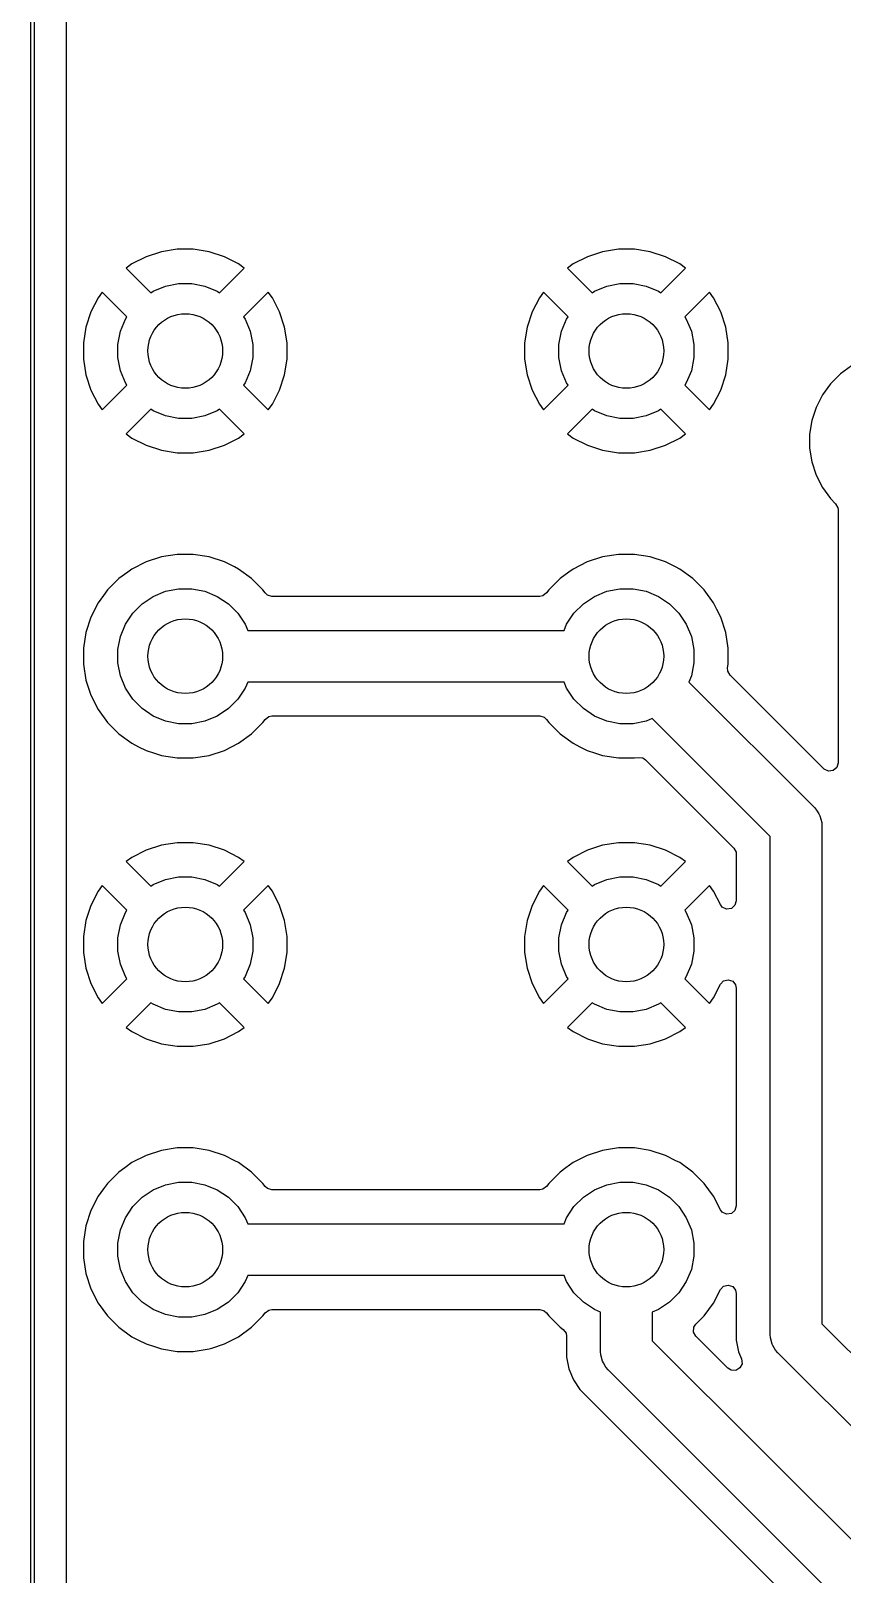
# Model space of a CAD drawing. Extents: x 101.7 to 181.8, y -136.4 to -71.3.
# Drawn here: x 101.72 to 113.68, y -110.53 to -87.78 of the extents above; entities that cross this region are included whole.
import ezdxf

# ---------------------------------------------------------------- set-up
doc = ezdxf.new("R2010")
doc.units = 0
doc.layers.add('BLACK', color=7, linetype='CONTINUOUS')

msp = doc.modelspace()

# ---------------------------------------------------------------- linework, layer by layer
at = {"layer": 'BLACK', "linetype": 'CONTINUOUS'}
for p, q in [((101.725, -136.375), (101.725, -71.375)), ((101.775, -71.4), (101.775, -136.35)), ((102.2505, -92.381947), (102.2505, -85.302155)), ((103.881948, -91), (103.648752, -91.036934)), ((104.118052, -91), (103.881948, -91)), ((104.351248, -91.036934), (104.118052, -91)), ((110.381948, -91), (110.148752, -91.036934)), ((110.618052, -91), (110.381948, -91)), ((110.851248, -91.036934), (110.618052, -91)), ((103.21383, -91.217084), (103.130894, -91.27734)), ((103.424197, -91.109897), (103.21383, -91.217084)), ((103.648752, -91.036934), (103.424197, -91.109897)), ((104.575802, -91.109897), (104.351247, -91.036934)), ((104.351247, -91.036934), (104.351248, -91.036934)), ((104.786174, -91.217087), (104.575802, -91.109897)), ((104.869104, -91.277339), (104.786174, -91.217087)), ((109.71383, -91.217084), (109.630894, -91.27734)), ((109.924197, -91.109897), (109.71383, -91.217084)), ((110.148752, -91.036934), (109.924197, -91.109897)), ((111.075802, -91.109897), (110.851247, -91.036934)), ((110.851247, -91.036934), (110.851248, -91.036934)), ((111.286174, -91.217087), (111.075802, -91.109897)), ((111.369104, -91.277338), (111.286174, -91.217087)), ((103.130894, -91.27734), (103.494452, -91.640898)), ((104.505547, -91.640897), (104.869105, -91.27734)), ((104.869105, -91.27734), (104.869104, -91.277339)), ((109.630894, -91.27734), (109.994452, -91.640898)), ((111.005547, -91.640897), (111.369105, -91.27734)), ((111.369105, -91.27734), (111.369104, -91.277338)), ((102.77734, -91.630894), (102.717084, -91.71383)), ((103.140898, -91.994452), (102.77734, -91.630894)), ((103.494452, -91.640898), (103.528603, -91.618079)), ((103.528603, -91.618079), (103.709715, -91.54306)), ((103.709715, -91.54306), (103.901983, -91.504815)), ((103.901983, -91.504815), (104.098017, -91.504815)), ((104.098017, -91.504815), (104.290285, -91.54306)), ((104.290285, -91.54306), (104.471397, -91.618079)), ((104.471397, -91.618079), (104.505547, -91.640897)), ((105.222658, -91.630893), (104.8591, -91.99445)), ((105.222658, -91.630894), (105.222658, -91.630893)), ((105.282914, -91.713828), (105.222658, -91.630894)), ((109.27734, -91.630894), (109.217084, -91.71383)), ((109.640898, -91.994452), (109.27734, -91.630894)), ((109.994452, -91.640898), (110.028603, -91.618079)), ((110.028603, -91.618079), (110.209715, -91.54306)), ((110.209715, -91.54306), (110.401983, -91.504815)), ((110.401983, -91.504815), (110.598017, -91.504815)), ((110.598017, -91.504815), (110.790285, -91.54306)), ((110.790285, -91.54306), (110.971397, -91.618079)), ((110.971397, -91.618079), (111.005547, -91.640897)), ((111.722658, -91.630893), (111.3591, -91.99445)), ((111.722658, -91.630894), (111.722658, -91.630893)), ((111.782914, -91.713828), (111.722658, -91.630894)), ((102.609897, -91.924197), (102.536934, -92.148752)), ((102.717084, -91.71383), (102.609897, -91.924197)), ((105.390102, -91.924197), (105.282914, -91.713828)), ((105.463065, -92.148752), (105.390102, -91.924197)), ((109.109897, -91.924197), (109.036934, -92.148752)), ((109.217084, -91.71383), (109.109897, -91.924197)), ((111.890102, -91.924197), (111.782914, -91.713828)), ((111.963065, -92.148752), (111.890102, -91.924197)), ((102.536934, -92.148752), (102.5, -92.381947)), ((103.04306, -92.209715), (103.118079, -92.028603)), ((103.118079, -92.028603), (103.140898, -91.994452)), ((104.8591, -91.99445), (104.881921, -92.028603)), ((104.881921, -92.028603), (104.95694, -92.209715)), ((105.5, -92.381947), (105.463065, -92.148752)), ((109.036934, -92.148752), (109, -92.381947)), ((109.54306, -92.209715), (109.618079, -92.028603)), ((109.618079, -92.028603), (109.640898, -91.994452)), ((111.3591, -91.99445), (111.381921, -92.028603)), ((111.381921, -92.028603), (111.45694, -92.209715)), ((112, -92.381947), (111.963065, -92.148752)), ((103.004815, -92.401983), (103.04306, -92.209715)), ((104.95694, -92.209715), (104.995185, -92.401983)), ((109.504815, -92.401983), (109.54306, -92.209715)), ((111.45694, -92.209715), (111.495185, -92.401983)), ((102.2505, -96.881902), (102.2505, -92.381947)), ((102.5, -92.381947), (102.5, -92.618052)), ((103.004815, -92.598017), (103.004815, -92.401983)), ((103.04306, -92.790285), (103.004815, -92.598017)), ((104.995185, -92.598017), (104.95694, -92.790285)), ((104.995185, -92.401983), (104.995185, -92.598017)), ((105.5, -92.618052), (105.5, -92.381947)), ((109, -92.381947), (109, -92.618052)), ((109.504815, -92.598017), (109.504815, -92.401983)), ((109.54306, -92.790285), (109.504815, -92.598017)), ((111.495185, -92.598017), (111.45694, -92.790285)), ((111.495185, -92.401983), (111.495185, -92.598017)), ((112, -92.618052), (112, -92.381947)), ((102.5, -92.618052), (102.536934, -92.851247)), ((103.118079, -92.971397), (103.04306, -92.790285)), ((104.95694, -92.790285), (104.881921, -92.971397)), ((105.463065, -92.851247), (105.5, -92.618052)), ((109, -92.618052), (109.036934, -92.851247)), ((109.618079, -92.971397), (109.54306, -92.790285)), ((111.45694, -92.790285), (111.381921, -92.971397)), ((111.963065, -92.851247), (112, -92.618052)), ((113.818386, -92.717715), (113.652786, -92.838028)), ((102.536934, -92.851247), (102.609897, -93.075802)), ((102.77734, -93.369105), (103.140897, -93.005547)), ((103.140897, -93.005547), (103.118079, -92.971397)), ((104.881921, -92.971397), (104.859101, -93.005548)), ((104.859101, -93.005548), (105.222658, -93.369105)), ((105.390102, -93.075802), (105.463065, -92.851247)), ((109.036934, -92.851247), (109.109897, -93.075802)), ((109.27734, -93.369105), (109.640897, -93.005547)), ((109.640897, -93.005547), (109.618079, -92.971397)), ((111.381921, -92.971397), (111.359101, -93.005548)), ((111.359101, -93.005548), (111.722658, -93.369105)), ((111.890102, -93.075802), (111.963065, -92.851247)), ((113.508028, -92.982786), (113.387715, -93.148386)), ((113.652786, -92.838028), (113.508028, -92.982786)), ((102.609897, -93.075802), (102.717087, -93.286174)), ((102.717087, -93.286174), (102.777338, -93.369104)), ((105.222658, -93.369104), (105.282914, -93.286169)), ((105.282914, -93.286169), (105.282918, -93.286163)), ((105.282918, -93.286163), (105.390102, -93.075802)), ((109.109897, -93.075802), (109.217087, -93.286174)), ((109.217087, -93.286174), (109.277338, -93.369104)), ((111.722658, -93.369104), (111.782914, -93.286169)), ((111.782914, -93.286169), (111.782918, -93.286163)), ((111.782918, -93.286163), (111.890102, -93.075802)), ((113.387715, -93.148386), (113.294781, -93.330776)), ((102.777338, -93.369104), (102.77734, -93.369105)), ((103.49445, -93.3591), (103.130893, -93.722658)), ((103.528603, -93.381921), (103.49445, -93.3591)), ((103.709715, -93.45694), (103.528603, -93.381921)), ((103.901983, -93.495185), (103.709715, -93.45694)), ((104.098017, -93.495185), (103.901983, -93.495185)), ((104.290285, -93.45694), (104.098017, -93.495185)), ((104.471397, -93.381921), (104.290285, -93.45694)), ((104.505548, -93.359101), (104.471397, -93.381921)), ((104.869105, -93.722658), (104.505548, -93.359101)), ((105.222658, -93.369105), (105.222658, -93.369104)), ((109.277338, -93.369104), (109.27734, -93.369105)), ((109.99445, -93.3591), (109.630893, -93.722658)), ((110.028603, -93.381921), (109.99445, -93.3591)), ((110.209715, -93.45694), (110.028603, -93.381921)), ((110.401983, -93.495185), (110.209715, -93.45694)), ((110.598017, -93.495185), (110.401983, -93.495185)), ((110.790285, -93.45694), (110.598017, -93.495185)), ((110.971397, -93.381921), (110.790285, -93.45694)), ((111.005548, -93.359101), (110.971397, -93.381921)), ((111.369105, -93.722658), (111.005548, -93.359101)), ((111.722658, -93.369105), (111.722658, -93.369104)), ((113.294781, -93.330776), (113.231522, -93.525465)), ((103.130893, -93.722658), (103.213828, -93.782914)), ((104.786169, -93.782914), (104.869104, -93.722658)), ((104.869104, -93.722658), (104.869105, -93.722658)), ((109.630893, -93.722658), (109.713828, -93.782914)), ((111.286169, -93.782914), (111.369104, -93.722658)), ((111.369104, -93.722658), (111.369105, -93.722658)), ((113.231522, -93.525465), (113.1995, -93.727648)), ((113.1995, -93.727648), (113.1995, -93.932351)), ((103.213828, -93.782914), (103.424197, -93.890102)), ((103.424197, -93.890102), (103.648752, -93.963065)), ((103.648752, -93.963065), (103.648751, -93.963065)), ((103.648751, -93.963065), (103.881948, -94)), ((104.118052, -94), (104.351247, -93.963065)), ((104.351247, -93.963065), (104.575802, -93.890102)), ((104.575802, -93.890102), (104.786163, -93.782918)), ((104.786163, -93.782918), (104.786169, -93.782914)), ((109.713828, -93.782914), (109.924197, -93.890102)), ((109.924197, -93.890102), (110.148752, -93.963065)), ((110.148752, -93.963065), (110.148751, -93.963065)), ((110.148751, -93.963065), (110.381948, -94)), ((110.618052, -94), (110.851247, -93.963065)), ((110.851247, -93.963065), (111.075802, -93.890102)), ((111.075802, -93.890102), (111.286163, -93.782918)), ((111.286163, -93.782918), (111.286169, -93.782914)), ((113.1995, -93.932351), (113.231522, -94.134534)), ((103.881948, -94), (104.118052, -94)), ((110.381948, -94), (110.618052, -94)), ((113.231522, -94.134534), (113.294781, -94.329223)), ((113.294781, -94.329223), (113.387715, -94.511613)), ((113.387715, -94.511613), (113.508028, -94.677213)), ((113.508028, -94.677213), (113.582181, -94.751366)), ((113.582181, -94.751366), (113.615666, -94.812689)), ((113.615666, -94.812689), (113.6185, -94.839047)), ((113.6185, -94.839047), (113.6185, -98.572508)), ((103.648631, -95.536446), (103.424003, -95.609433)), ((103.881903, -95.4995), (103.648631, -95.536446)), ((103.881908, -95.4995), (103.881903, -95.4995)), ((104.118092, -95.4995), (103.881908, -95.4995)), ((104.118097, -95.4995), (104.118092, -95.4995)), ((104.351368, -95.536446), (104.118097, -95.4995)), ((104.575996, -95.609433), (104.351368, -95.536446)), ((110.148631, -95.536446), (109.924003, -95.609433)), ((110.381903, -95.4995), (110.148631, -95.536446)), ((110.381908, -95.4995), (110.381903, -95.4995)), ((110.618092, -95.4995), (110.381908, -95.4995)), ((110.618097, -95.4995), (110.618092, -95.4995)), ((110.851368, -95.536446), (110.618097, -95.4995)), ((111.075996, -95.609433), (110.851368, -95.536446)), ((103.153473, -95.760318), (103.02249, -95.855483)), ((103.213566, -95.716657), (103.153473, -95.760318)), ((103.424003, -95.609433), (103.213566, -95.716657)), ((104.723567, -95.684625), (104.575996, -95.609433)), ((104.786433, -95.716657), (104.723567, -95.684625)), ((104.97751, -95.855483), (104.786433, -95.716657)), ((109.653473, -95.760318), (109.52249, -95.855483)), ((109.713566, -95.716657), (109.653473, -95.760318)), ((109.924003, -95.609433), (109.713566, -95.716657)), ((111.223567, -95.684625), (111.075996, -95.609433)), ((111.286433, -95.716657), (111.223567, -95.684625)), ((111.47751, -95.855483), (111.286433, -95.716657)), ((103.022487, -95.855485), (102.855485, -96.022487)), ((103.022488, -95.855485), (103.022487, -95.855485)), ((103.02249, -95.855483), (103.022488, -95.855485)), ((103.709715, -96.04306), (103.901983, -96.004815)), ((103.901983, -96.004815), (104.098017, -96.004815)), ((104.098017, -96.004815), (104.290285, -96.04306)), ((104.977512, -95.855485), (104.97751, -95.855483)), ((105.144517, -96.02249), (104.977512, -95.855485)), ((109.522487, -95.855485), (109.355482, -96.02249)), ((109.522488, -95.855485), (109.522487, -95.855485)), ((109.52249, -95.855483), (109.522488, -95.855485)), ((110.209715, -96.04306), (110.401983, -96.004815)), ((110.401983, -96.004815), (110.598017, -96.004815)), ((110.598017, -96.004815), (110.790285, -96.04306)), ((111.644517, -96.02249), (111.47751, -95.855483)), ((102.716657, -96.213566), (102.609433, -96.424003)), ((102.795862, -96.10455), (102.716657, -96.213566)), ((102.855483, -96.02249), (102.795862, -96.10455)), ((102.855485, -96.022488), (102.855483, -96.02249)), ((102.855485, -96.022487), (102.855485, -96.022488)), ((103.22699, -96.365607), (103.365607, -96.22699)), ((103.365607, -96.22699), (103.528603, -96.118079)), ((103.528603, -96.118079), (103.709715, -96.04306)), ((104.290285, -96.04306), (104.471397, -96.118079)), ((104.471397, -96.118079), (104.634393, -96.22699)), ((104.634393, -96.22699), (104.77301, -96.365607)), ((105.177137, -96.067387), (105.144517, -96.02249)), ((105.210415, -96.098815), (105.177137, -96.067387)), ((105.277454, -96.1185), (105.210415, -96.098815)), ((109.222546, -96.1185), (105.277454, -96.1185)), ((109.267533, -96.110052), (109.222546, -96.1185)), ((109.322863, -96.067387), (109.267533, -96.110052)), ((109.355482, -96.02249), (109.322863, -96.067387)), ((109.72699, -96.365607), (109.865607, -96.22699)), ((109.865607, -96.22699), (110.028603, -96.118079)), ((110.028603, -96.118079), (110.209715, -96.04306)), ((110.790285, -96.04306), (110.971397, -96.118079)), ((110.971397, -96.118079), (111.134393, -96.22699)), ((111.134393, -96.22699), (111.27301, -96.365607)), ((111.783343, -96.213567), (111.644517, -96.02249)), ((111.834002, -96.312991), (111.783343, -96.213567)), ((102.609433, -96.424003), (102.536446, -96.648631)), ((103.118079, -96.528603), (103.22699, -96.365607)), ((104.77301, -96.365607), (104.881921, -96.528603)), ((109.618079, -96.528603), (109.72699, -96.365607)), ((111.27301, -96.365607), (111.381921, -96.528603)), ((111.890566, -96.424003), (111.834002, -96.312991)), ((111.963553, -96.648631), (111.890566, -96.424003)), ((102.536446, -96.648631), (102.4995, -96.881902)), ((103.04306, -96.709715), (103.118079, -96.528603)), ((104.881921, -96.528603), (104.919365, -96.619)), ((104.919365, -96.619), (109.580635, -96.619)), ((109.580635, -96.619), (109.618079, -96.528603)), ((111.381921, -96.528603), (111.45694, -96.709715)), ((112.0005, -96.881902), (111.963553, -96.648631)), ((102.2505, -101.131947), (102.2505, -96.881902)), ((102.4995, -96.881902), (102.4995, -97.118097)), ((103.004815, -96.901983), (103.04306, -96.709715)), ((103.004815, -97.098017), (103.004815, -96.901983)), ((111.45694, -96.709715), (111.495185, -96.901983)), ((111.495185, -96.901983), (111.495185, -97.098017)), ((112.0005, -96.881908), (112.0005, -96.881902)), ((112.0005, -97.118092), (112.0005, -96.881908)), ((102.4995, -97.118097), (102.536446, -97.351368)), ((103.04306, -97.290285), (103.004815, -97.098017)), ((111.495185, -97.098017), (111.45694, -97.290285)), ((111.991818, -97.172905), (112.0005, -97.118092)), ((102.536446, -97.351368), (102.609433, -97.575996)), ((103.118079, -97.471397), (103.04306, -97.290285)), ((104.919365, -97.381), (104.881921, -97.471397)), ((109.580635, -97.381), (104.919365, -97.381)), ((109.618079, -97.471397), (109.580635, -97.381)), ((111.45694, -97.290285), (111.419496, -97.38068)), ((111.419496, -97.38068), (113.269408, -99.230592)), ((111.993125, -97.218657), (111.991818, -97.172905)), ((112.02661, -97.27998), (111.993125, -97.218657)), ((113.406819, -98.660189), (112.02661, -97.27998)), ((102.609433, -97.575996), (102.716657, -97.786433)), ((103.22699, -97.634393), (103.118079, -97.471397)), ((104.881921, -97.471397), (104.77301, -97.634393)), ((109.72699, -97.634393), (109.618079, -97.471397)), ((102.716657, -97.786433), (102.855483, -97.97751)), ((103.365607, -97.77301), (103.22699, -97.634393)), ((103.528603, -97.881921), (103.365607, -97.77301)), ((104.634393, -97.77301), (104.471397, -97.881921)), ((104.77301, -97.634393), (104.634393, -97.77301)), ((109.865607, -97.77301), (109.72699, -97.634393)), ((110.028603, -97.881921), (109.865607, -97.77301)), ((102.855483, -97.97751), (103.02249, -98.144517)), ((103.709715, -97.95694), (103.528603, -97.881921)), ((103.901983, -97.995185), (103.709715, -97.95694)), ((104.098017, -97.995185), (103.901983, -97.995185)), ((104.290285, -97.95694), (104.098017, -97.995185)), ((104.471397, -97.881921), (104.290285, -97.95694)), ((104.97751, -98.144517), (105.144517, -97.97751)), ((105.144517, -97.97751), (105.177137, -97.932613)), ((105.177137, -97.932613), (105.232467, -97.889948)), ((105.232467, -97.889948), (105.277454, -97.8815)), ((105.277454, -97.8815), (109.222546, -97.8815)), ((109.222546, -97.8815), (109.289585, -97.901185)), ((109.289585, -97.901185), (109.322863, -97.932613)), ((109.322863, -97.932613), (109.355483, -97.97751)), ((109.355483, -97.97751), (109.52249, -98.144517)), ((110.209715, -97.95694), (110.028603, -97.881921)), ((110.401983, -97.995185), (110.209715, -97.95694)), ((110.598017, -97.995185), (110.401983, -97.995185)), ((110.790285, -97.95694), (110.598017, -97.995185)), ((110.88068, -97.919496), (110.790285, -97.95694)), ((112.619, -99.657816), (110.88068, -97.919496)), ((103.02249, -98.144517), (103.213567, -98.283343)), ((103.213567, -98.283343), (103.312991, -98.334002)), ((104.575992, -98.390568), (104.786433, -98.283343)), ((104.786433, -98.283343), (104.97751, -98.144517)), ((109.52249, -98.144517), (109.713567, -98.283343)), ((109.713567, -98.283343), (109.812991, -98.334002)), ((103.312991, -98.334002), (103.424003, -98.390566)), ((103.424003, -98.390566), (103.424005, -98.390566)), ((103.424005, -98.390566), (103.424008, -98.390568)), ((103.424008, -98.390568), (103.544412, -98.429689)), ((103.544412, -98.429689), (103.648631, -98.463553)), ((103.648631, -98.463553), (103.881903, -98.5005)), ((103.881903, -98.5005), (103.881908, -98.5005)), ((103.881908, -98.5005), (104.118097, -98.5005)), ((104.118097, -98.5005), (104.351368, -98.463553)), ((104.351368, -98.463553), (104.575992, -98.390568)), ((109.812991, -98.334002), (109.924003, -98.390566)), ((109.924003, -98.390566), (109.924005, -98.390566)), ((109.924005, -98.390566), (109.924008, -98.390568)), ((109.924008, -98.390568), (110.044412, -98.429689)), ((110.044412, -98.429689), (110.148631, -98.463553)), ((110.148631, -98.463553), (110.381903, -98.5005)), ((110.381903, -98.5005), (110.381908, -98.5005)), ((110.381908, -98.5005), (110.618089, -98.5005)), ((110.618089, -98.5005), (110.618092, -98.5005)), ((110.618092, -98.5005), (110.672903, -98.491818)), ((110.672903, -98.491818), (110.742193, -98.500772)), ((110.742193, -98.500772), (110.77998, -98.52661)), ((110.77998, -98.52661), (112.082181, -99.828811)), ((113.413297, -98.666221), (113.406819, -98.660189)), ((113.476853, -98.695246), (113.413297, -98.666221)), ((113.546011, -98.685302), (113.476853, -98.695246)), ((113.598815, -98.639547), (113.546011, -98.685302)), ((113.6185, -98.572508), (113.598815, -98.639547)), ((113.269408, -99.230592), (113.302259, -99.268053)), ((113.302259, -99.268053), (113.302268, -99.268062)), ((113.302268, -99.268062), (113.333795, -99.322669)), ((113.333795, -99.322669), (113.351998, -99.354197)), ((113.351998, -99.354197), (113.377741, -99.450269)), ((112.619, -107), (112.619, -99.657816)), ((113.377741, -99.450269), (113.377741, -99.450285)), ((113.377741, -99.450285), (113.381, -99.5)), ((113.381, -99.5), (113.381, -106.842184)), ((103.424197, -99.859897), (103.21383, -99.967084)), ((103.648752, -99.786934), (103.424197, -99.859897)), ((103.881948, -99.75), (103.648752, -99.786934)), ((104.118052, -99.75), (103.881948, -99.75)), ((104.351248, -99.786934), (104.118052, -99.75)), ((104.575802, -99.859897), (104.351247, -99.786934)), ((104.351247, -99.786934), (104.351248, -99.786934)), ((104.786174, -99.967087), (104.575802, -99.859897)), ((109.924197, -99.859897), (109.71383, -99.967084)), ((110.148752, -99.786934), (109.924197, -99.859897)), ((110.381948, -99.75), (110.148752, -99.786934)), ((110.618052, -99.75), (110.381948, -99.75)), ((110.851248, -99.786934), (110.618052, -99.75)), ((111.075802, -99.859897), (110.851247, -99.786934)), ((110.851247, -99.786934), (110.851248, -99.786934)), ((111.286174, -99.967087), (111.075802, -99.859897)), ((112.082181, -99.828811), (112.115666, -99.890134)), ((103.21383, -99.967084), (103.130894, -100.02734)), ((103.130894, -100.02734), (103.494452, -100.390898)), ((104.505547, -100.390897), (104.869105, -100.02734)), ((104.869104, -100.027339), (104.786174, -99.967087)), ((104.869105, -100.02734), (104.869104, -100.027339)), ((109.71383, -99.967084), (109.630894, -100.02734)), ((109.630894, -100.02734), (109.994452, -100.390898)), ((111.005547, -100.390897), (111.369105, -100.02734)), ((111.369104, -100.027338), (111.286174, -99.967087)), ((111.369105, -100.02734), (111.369104, -100.027338)), ((112.115666, -99.890134), (112.1185, -99.916492)), ((112.1185, -99.916492), (112.1185, -100.605954)), ((103.528603, -100.368079), (103.709715, -100.29306)), ((103.709715, -100.29306), (103.901983, -100.254815)), ((103.901983, -100.254815), (104.098017, -100.254815)), ((104.098017, -100.254815), (104.290285, -100.29306)), ((104.290285, -100.29306), (104.471397, -100.368079)), ((110.028603, -100.368079), (110.209715, -100.29306)), ((110.209715, -100.29306), (110.401983, -100.254815)), ((110.401983, -100.254815), (110.598017, -100.254815)), ((110.598017, -100.254815), (110.790285, -100.29306)), ((110.790285, -100.29306), (110.971397, -100.368079)), ((102.717084, -100.46383), (102.609897, -100.674197)), ((102.77734, -100.380894), (102.717084, -100.46383)), ((103.140898, -100.744452), (102.77734, -100.380894)), ((103.494452, -100.390898), (103.528603, -100.368079)), ((104.471397, -100.368079), (104.505547, -100.390897)), ((105.222658, -100.380893), (104.8591, -100.74445)), ((105.222658, -100.380894), (105.222658, -100.380893)), ((105.282914, -100.463828), (105.222658, -100.380894)), ((105.390102, -100.674197), (105.282914, -100.463828)), ((109.217084, -100.46383), (109.109897, -100.674197)), ((109.27734, -100.380894), (109.217084, -100.46383)), ((109.640898, -100.744452), (109.27734, -100.380894)), ((109.994452, -100.390898), (110.028603, -100.368079)), ((110.971397, -100.368079), (111.005547, -100.390897)), ((111.722658, -100.380893), (111.3591, -100.74445)), ((111.722658, -100.380894), (111.722658, -100.380893)), ((111.782914, -100.463828), (111.722658, -100.380894)), ((111.884015, -100.662249), (111.782914, -100.463828)), ((102.609897, -100.674197), (102.536934, -100.898752)), ((103.04306, -100.959715), (103.118079, -100.778603)), ((103.118079, -100.778603), (103.140898, -100.744452)), ((104.8591, -100.74445), (104.881921, -100.778603)), ((104.881921, -100.778603), (104.95694, -100.959715)), ((105.463065, -100.898752), (105.390102, -100.674197)), ((109.109897, -100.674197), (109.036934, -100.898752)), ((109.54306, -100.959715), (109.618079, -100.778603)), ((109.618079, -100.778603), (109.640898, -100.744452)), ((111.3591, -100.74445), (111.381921, -100.778603)), ((111.381921, -100.778603), (111.45694, -100.959715)), ((111.913297, -100.699667), (111.884015, -100.662249)), ((111.976853, -100.728692), (111.913297, -100.699667)), ((112.046011, -100.718748), (111.976853, -100.728692)), ((112.098815, -100.672993), (112.046011, -100.718748)), ((112.1185, -100.605954), (112.098815, -100.672993)), ((102.536934, -100.898752), (102.5, -101.131947)), ((103.004815, -101.151983), (103.04306, -100.959715)), ((104.95694, -100.959715), (104.995185, -101.151983)), ((105.5, -101.131947), (105.463065, -100.898752)), ((109.036934, -100.898752), (109, -101.131947)), ((109.504815, -101.151983), (109.54306, -100.959715)), ((111.45694, -100.959715), (111.495185, -101.151983)), ((102.2505, -119.347682), (102.2505, -101.131947)), ((102.5, -101.131947), (102.5, -101.368052)), ((103.004815, -101.348017), (103.004815, -101.151983)), ((104.995185, -101.151983), (104.995185, -101.348017)), ((105.5, -101.368052), (105.5, -101.131947)), ((109, -101.131947), (109, -101.368052)), ((109.504815, -101.348017), (109.504815, -101.151983)), ((111.495185, -101.151983), (111.495185, -101.348017)), ((102.5, -101.368052), (102.536934, -101.601247)), ((103.04306, -101.540285), (103.004815, -101.348017)), ((104.995185, -101.348017), (104.95694, -101.540285)), ((105.463065, -101.601247), (105.5, -101.368052)), ((109, -101.368052), (109.036934, -101.601247)), ((109.54306, -101.540285), (109.504815, -101.348017)), ((111.495185, -101.348017), (111.45694, -101.540285)), ((102.536934, -101.601247), (102.609897, -101.825802)), ((103.118079, -101.721397), (103.04306, -101.540285)), ((104.95694, -101.540285), (104.881921, -101.721397)), ((105.390102, -101.825802), (105.463065, -101.601247)), ((109.036934, -101.601247), (109.109897, -101.825802)), ((109.618079, -101.721397), (109.54306, -101.540285)), ((111.45694, -101.540285), (111.381921, -101.721397)), ((102.609897, -101.825802), (102.717087, -102.036174)), ((102.77734, -102.119105), (103.140897, -101.755547)), ((103.140897, -101.755547), (103.118079, -101.721397)), ((104.881921, -101.721397), (104.859101, -101.755548)), ((104.859101, -101.755548), (105.222658, -102.119105)), ((105.282918, -102.036163), (105.390102, -101.825802)), ((109.109897, -101.825802), (109.217087, -102.036174)), ((109.27734, -102.119105), (109.640897, -101.755547)), ((109.640897, -101.755547), (109.618079, -101.721397)), ((111.381921, -101.721397), (111.359101, -101.755548)), ((111.359101, -101.755548), (111.722658, -102.119105)), ((111.782918, -102.036163), (111.884015, -101.83775)), ((111.884015, -101.83775), (111.931989, -101.786954)), ((111.931989, -101.786954), (111.99981, -101.770159)), ((111.99981, -101.770159), (112.065945, -101.792696)), ((112.065945, -101.792696), (112.109397, -101.847411)), ((112.109397, -101.847411), (112.1185, -101.894045)), ((112.1185, -101.894045), (112.1185, -105.104851)), ((102.717087, -102.036174), (102.777338, -102.119104)), ((102.777338, -102.119104), (102.77734, -102.119105)), ((103.49445, -102.1091), (103.130893, -102.472658)), ((103.528603, -102.131921), (103.49445, -102.1091)), ((103.709715, -102.20694), (103.528603, -102.131921)), ((104.471397, -102.131921), (104.290285, -102.20694)), ((104.505548, -102.109101), (104.471397, -102.131921)), ((104.869105, -102.472658), (104.505548, -102.109101)), ((105.222658, -102.119104), (105.282914, -102.036169)), ((105.222658, -102.119105), (105.222658, -102.119104)), ((105.282914, -102.036169), (105.282918, -102.036163)), ((109.217087, -102.036174), (109.277338, -102.119104)), ((109.277338, -102.119104), (109.27734, -102.119105)), ((109.99445, -102.1091), (109.630893, -102.472658)), ((110.028603, -102.131921), (109.99445, -102.1091)), ((110.209715, -102.20694), (110.028603, -102.131921)), ((110.971397, -102.131921), (110.790285, -102.20694)), ((111.005548, -102.109101), (110.971397, -102.131921)), ((111.369105, -102.472658), (111.005548, -102.109101)), ((111.722658, -102.119104), (111.782914, -102.036169)), ((111.722658, -102.119105), (111.722658, -102.119104)), ((111.782914, -102.036169), (111.782918, -102.036163)), ((103.901983, -102.245185), (103.709715, -102.20694)), ((104.098017, -102.245185), (103.901983, -102.245185)), ((104.290285, -102.20694), (104.098017, -102.245185)), ((110.401983, -102.245185), (110.209715, -102.20694)), ((110.598017, -102.245185), (110.401983, -102.245185)), ((110.790285, -102.20694), (110.598017, -102.245185)), ((103.130893, -102.472658), (103.213828, -102.532914)), ((103.213828, -102.532914), (103.424197, -102.640102)), ((104.575802, -102.640102), (104.786163, -102.532918)), ((104.786163, -102.532918), (104.786169, -102.532914)), ((104.786169, -102.532914), (104.869104, -102.472658)), ((104.869104, -102.472658), (104.869105, -102.472658)), ((109.630893, -102.472658), (109.713828, -102.532914)), ((109.713828, -102.532914), (109.924197, -102.640102)), ((111.075802, -102.640102), (111.286163, -102.532918)), ((111.286163, -102.532918), (111.286169, -102.532914)), ((111.286169, -102.532914), (111.369104, -102.472658)), ((111.369104, -102.472658), (111.369105, -102.472658)), ((103.424197, -102.640102), (103.648752, -102.713065)), ((103.648752, -102.713065), (103.648751, -102.713065)), ((103.648751, -102.713065), (103.881948, -102.75)), ((103.881948, -102.75), (104.118052, -102.75)), ((104.118052, -102.75), (104.351247, -102.713065)), ((104.351247, -102.713065), (104.575802, -102.640102)), ((109.924197, -102.640102), (110.148752, -102.713065)), ((110.148752, -102.713065), (110.148751, -102.713065)), ((110.148751, -102.713065), (110.381948, -102.75)), ((110.381948, -102.75), (110.618052, -102.75)), ((110.618052, -102.75), (110.851247, -102.713065)), ((110.851247, -102.713065), (111.075802, -102.640102)), ((103.424003, -104.359433), (103.213566, -104.466657)), ((103.648631, -104.286446), (103.424003, -104.359433)), ((103.881903, -104.2495), (103.648631, -104.286446)), ((103.881908, -104.2495), (103.881903, -104.2495)), ((104.118092, -104.2495), (103.881908, -104.2495)), ((104.118097, -104.2495), (104.118092, -104.2495)), ((104.351368, -104.286446), (104.118097, -104.2495)), ((104.575996, -104.359433), (104.351368, -104.286446)), ((104.730342, -104.438077), (104.575996, -104.359433)), ((104.786433, -104.466657), (104.730342, -104.438077)), ((109.924003, -104.359433), (109.713566, -104.466657)), ((110.148631, -104.286446), (109.924003, -104.359433)), ((110.381903, -104.2495), (110.148631, -104.286446)), ((110.381908, -104.2495), (110.381903, -104.2495)), ((110.618092, -104.2495), (110.381908, -104.2495)), ((110.618097, -104.2495), (110.618092, -104.2495)), ((110.851368, -104.286446), (110.618097, -104.2495)), ((111.075996, -104.359433), (110.851368, -104.286446)), ((111.230342, -104.438077), (111.075996, -104.359433)), ((111.286433, -104.466657), (111.230342, -104.438077)), ((103.022487, -104.605485), (102.855485, -104.772487)), ((103.022488, -104.605485), (103.022487, -104.605485)), ((103.02249, -104.605483), (103.022488, -104.605485)), ((103.108244, -104.543179), (103.02249, -104.605483)), ((103.213566, -104.466657), (103.108244, -104.543179)), ((104.97751, -104.605483), (104.786433, -104.466657)), ((104.977512, -104.605485), (104.97751, -104.605483)), ((105.144517, -104.77249), (104.977512, -104.605485)), ((109.522487, -104.605485), (109.355482, -104.77249)), ((109.522488, -104.605485), (109.522487, -104.605485)), ((109.52249, -104.605483), (109.522488, -104.605485)), ((109.608244, -104.543179), (109.52249, -104.605483)), ((109.713566, -104.466657), (109.608244, -104.543179)), ((111.47751, -104.605483), (111.286433, -104.466657)), ((111.644517, -104.77249), (111.47751, -104.605483)), ((102.795862, -104.85455), (102.716657, -104.963566)), ((102.855483, -104.77249), (102.795862, -104.85455)), ((102.855485, -104.772488), (102.855483, -104.77249)), ((102.855485, -104.772487), (102.855485, -104.772488)), ((103.365607, -104.97699), (103.528603, -104.868079)), ((103.528603, -104.868079), (103.709715, -104.79306)), ((103.709715, -104.79306), (103.901983, -104.754815)), ((103.901983, -104.754815), (104.098017, -104.754815)), ((104.098017, -104.754815), (104.290285, -104.79306)), ((104.290285, -104.79306), (104.471397, -104.868079)), ((104.471397, -104.868079), (104.634393, -104.97699)), ((105.177137, -104.817387), (105.144517, -104.77249)), ((105.210415, -104.848815), (105.177137, -104.817387)), ((105.277454, -104.8685), (105.210415, -104.848815)), ((109.222546, -104.8685), (105.277454, -104.8685)), ((109.267533, -104.860052), (109.222546, -104.8685)), ((109.322863, -104.817387), (109.267533, -104.860052)), ((109.355482, -104.77249), (109.322863, -104.817387)), ((109.865607, -104.97699), (110.028603, -104.868079)), ((110.028603, -104.868079), (110.209715, -104.79306)), ((110.209715, -104.79306), (110.401983, -104.754815)), ((110.401983, -104.754815), (110.598017, -104.754815)), ((110.598017, -104.754815), (110.790285, -104.79306)), ((110.790285, -104.79306), (110.971397, -104.868079)), ((110.971397, -104.868079), (111.134393, -104.97699)), ((111.783342, -104.963566), (111.644517, -104.77249)), ((102.716657, -104.963566), (102.609433, -105.174003)), ((103.118079, -105.278603), (103.22699, -105.115607)), ((103.22699, -105.115607), (103.365607, -104.97699)), ((104.634393, -104.97699), (104.77301, -105.115607)), ((104.77301, -105.115607), (104.881921, -105.278603)), ((109.618079, -105.278603), (109.72699, -105.115607)), ((109.72699, -105.115607), (109.865607, -104.97699)), ((111.134393, -104.97699), (111.27301, -105.115607)), ((111.27301, -105.115607), (111.381921, -105.278603)), ((111.884015, -105.161146), (111.783342, -104.963566)), ((112.1185, -105.104851), (112.098815, -105.17189)), ((102.609433, -105.174003), (102.536446, -105.398631)), ((103.04306, -105.459715), (103.118079, -105.278603)), ((104.881921, -105.278603), (104.919365, -105.369)), ((109.580635, -105.369), (109.618079, -105.278603)), ((111.381921, -105.278603), (111.45694, -105.459715)), ((111.913297, -105.198564), (111.884015, -105.161146)), ((111.976853, -105.227589), (111.913297, -105.198564)), ((112.046011, -105.217645), (111.976853, -105.227589)), ((112.098815, -105.17189), (112.046011, -105.217645)), ((102.536446, -105.398631), (102.4995, -105.631902)), ((103.004815, -105.651983), (103.04306, -105.459715)), ((104.919365, -105.369), (109.580635, -105.369)), ((111.45694, -105.459715), (111.495185, -105.651983)), ((102.4995, -105.631902), (102.4995, -105.868097)), ((103.004815, -105.848017), (103.004815, -105.651983)), ((111.495185, -105.651983), (111.495185, -105.848017)), ((102.4995, -105.868097), (102.536446, -106.101368)), ((103.04306, -106.040285), (103.004815, -105.848017)), ((111.495185, -105.848017), (111.45694, -106.040285)), ((102.536446, -106.101368), (102.609433, -106.325996)), ((103.118079, -106.221397), (103.04306, -106.040285)), ((103.22699, -106.384393), (103.118079, -106.221397)), ((104.881921, -106.221397), (104.77301, -106.384393)), ((104.919365, -106.131), (104.881921, -106.221397)), ((109.580635, -106.131), (104.919365, -106.131)), ((109.618079, -106.221397), (109.580635, -106.131)), ((109.72699, -106.384393), (109.618079, -106.221397)), ((111.381921, -106.221397), (111.27301, -106.384393)), ((111.45694, -106.040285), (111.381921, -106.221397)), ((102.609433, -106.325996), (102.716657, -106.536433)), ((103.365607, -106.52301), (103.22699, -106.384393)), ((104.77301, -106.384393), (104.634393, -106.52301)), ((109.865607, -106.52301), (109.72699, -106.384393)), ((111.27301, -106.384393), (111.134393, -106.52301)), ((111.783343, -106.536433), (111.884015, -106.338853)), ((111.884015, -106.338853), (111.93199, -106.288057)), ((111.93199, -106.288057), (111.999811, -106.271262)), ((111.999811, -106.271262), (112.065945, -106.293799)), ((112.065945, -106.293799), (112.109397, -106.348514)), ((112.109397, -106.348514), (112.1185, -106.395148)), ((112.1185, -106.395148), (112.1185, -106.913179)), ((102.716657, -106.536433), (102.855483, -106.72751)), ((103.528603, -106.631921), (103.365607, -106.52301)), ((103.709715, -106.70694), (103.528603, -106.631921)), ((103.901983, -106.745185), (103.709715, -106.70694)), ((104.290285, -106.70694), (104.098017, -106.745185)), ((104.471397, -106.631921), (104.290285, -106.70694)), ((104.634393, -106.52301), (104.471397, -106.631921)), ((105.144517, -106.72751), (105.177137, -106.682613)), ((105.177137, -106.682613), (105.232467, -106.639948)), ((105.232467, -106.639948), (105.277454, -106.6315)), ((105.277454, -106.6315), (109.222546, -106.6315)), ((109.222546, -106.6315), (109.289585, -106.651185)), ((109.289585, -106.651185), (109.322863, -106.682613)), ((109.322863, -106.682613), (109.355482, -106.727509)), ((110.028603, -106.631921), (109.865607, -106.52301)), ((110.119, -106.669364), (110.028603, -106.631921)), ((110.119, -107.25), (110.119, -106.669364)), ((110.971397, -106.631921), (110.881, -106.669364)), ((110.881, -106.669364), (110.881, -107.092184)), ((111.134393, -106.52301), (110.971397, -106.631921)), ((111.644517, -106.72751), (111.783343, -106.536433)), ((102.855483, -106.72751), (103.02249, -106.894517)), ((103.02249, -106.894517), (103.213567, -107.033343)), ((104.098017, -106.745185), (103.901983, -106.745185)), ((104.786433, -107.033343), (104.97751, -106.894517)), ((104.97751, -106.894517), (105.144517, -106.72751)), ((109.355482, -106.727509), (109.522493, -106.89452)), ((109.522493, -106.89452), (109.567384, -106.927134)), ((109.567384, -106.927134), (109.61005, -106.982463)), ((111.488524, -106.964056), (111.493508, -106.894364)), ((111.493508, -106.894364), (111.522005, -106.850021)), ((111.522005, -106.850021), (111.644517, -106.72751)), ((112.1185, -106.913179), (112.1185, -107.086821)), ((113.381, -106.842184), (118.327816, -111.789)), ((103.213567, -107.033343), (103.312991, -107.084002)), ((103.312991, -107.084002), (103.424003, -107.140566)), ((103.424003, -107.140566), (103.424005, -107.140566)), ((103.424005, -107.140566), (103.424008, -107.140568)), ((103.424008, -107.140568), (103.544412, -107.179689)), ((104.392396, -107.200222), (104.575992, -107.140568)), ((104.575992, -107.140568), (104.786433, -107.033343)), ((109.61005, -106.982463), (109.6185, -107.027453)), ((109.6185, -107.027453), (109.6185, -107.163179)), ((109.6185, -107.163179), (109.6185, -107.336821)), ((110.881, -107.092184), (118.117816, -114.329)), ((111.522009, -107.025379), (111.488524, -106.964056)), ((111.99344, -107.49681), (111.522009, -107.025379)), ((112.1185, -107.086823), (112.118499, -107.086823)), ((112.118499, -107.086823), (112.152374, -107.257118)), ((112.1185, -107.086821), (112.1185, -107.086823)), ((112.622259, -107.049714), (112.619, -107)), ((112.622259, -107.049731), (112.622259, -107.049714)), ((112.648002, -107.145803), (112.622259, -107.049731)), ((112.658034, -107.163179), (112.648002, -107.145803)), ((112.697732, -107.231938), (112.658034, -107.163179)), ((103.544412, -107.179689), (103.648631, -107.213553)), ((103.648631, -107.213553), (103.881903, -107.2505)), ((103.881903, -107.2505), (103.881908, -107.2505)), ((103.881908, -107.2505), (104.118097, -107.2505)), ((104.118097, -107.2505), (104.351368, -107.213553)), ((104.351368, -107.213553), (104.392396, -107.200222)), ((109.6185, -107.336823), (109.618499, -107.336823)), ((109.618499, -107.336823), (109.652374, -107.507118)), ((109.6185, -107.336821), (109.6185, -107.336823)), ((110.122259, -107.299714), (110.119, -107.25)), ((110.122259, -107.299731), (110.122259, -107.299714)), ((110.148002, -107.395803), (110.122259, -107.299731)), ((110.16079, -107.417952), (110.148002, -107.395803)), ((112.152374, -107.257118), (112.152377, -107.257128)), ((112.152377, -107.257128), (112.195682, -107.361677)), ((112.195682, -107.361677), (112.203151, -107.431147)), ((112.69774, -107.231946), (112.697732, -107.231938)), ((112.730592, -107.269408), (112.69774, -107.231946)), ((117.900592, -112.439408), (112.730592, -107.269408)), ((109.652374, -107.507118), (109.652377, -107.507128)), ((109.652377, -107.507128), (109.718822, -107.667543)), ((110.197732, -107.481938), (110.16079, -107.417952)), ((110.19774, -107.481946), (110.197732, -107.481938)), ((110.230592, -107.519408), (110.19774, -107.481946)), ((117.690592, -114.979408), (110.230592, -107.519408)), ((112.041961, -107.526783), (111.99344, -107.49681)), ((112.111786, -107.529277), (112.041961, -107.526783)), ((112.171875, -107.493626), (112.111786, -107.529277)), ((112.203151, -107.431147), (112.171875, -107.493626)), ((109.718822, -107.667543), (109.815295, -107.811926)), ((109.815295, -107.811926), (109.815296, -107.811927)), ((109.815296, -107.811927), (113.28429, -111.28092))]:
    msp.add_line(p, q, dxfattribs=at)
at = {"layer": 'BLACK'}
for centre in [(104, -92.5), (104, -92.5), (110.5, -92.5), (110.5, -92.5), (104, -97), (104, -97), (110.5, -97), (110.5, -97), (104, -101.25), (104, -101.25), (110.5, -101.25), (110.5, -101.25), (104, -105.75), (104, -105.75), (110.5, -105.75), (110.5, -105.75)]:
    msp.add_circle(centre, 0.55, dxfattribs=at)
at = {"layer": 'WHITE'}
for centre in [(104, -92.5), (110.5, -92.5), (104, -97), (110.5, -97), (104, -101.25), (110.5, -101.25), (104, -105.75), (110.5, -105.75)]:
    msp.add_circle(centre, 0.55, dxfattribs=at)

doc.saveas('drawing.dxf')
